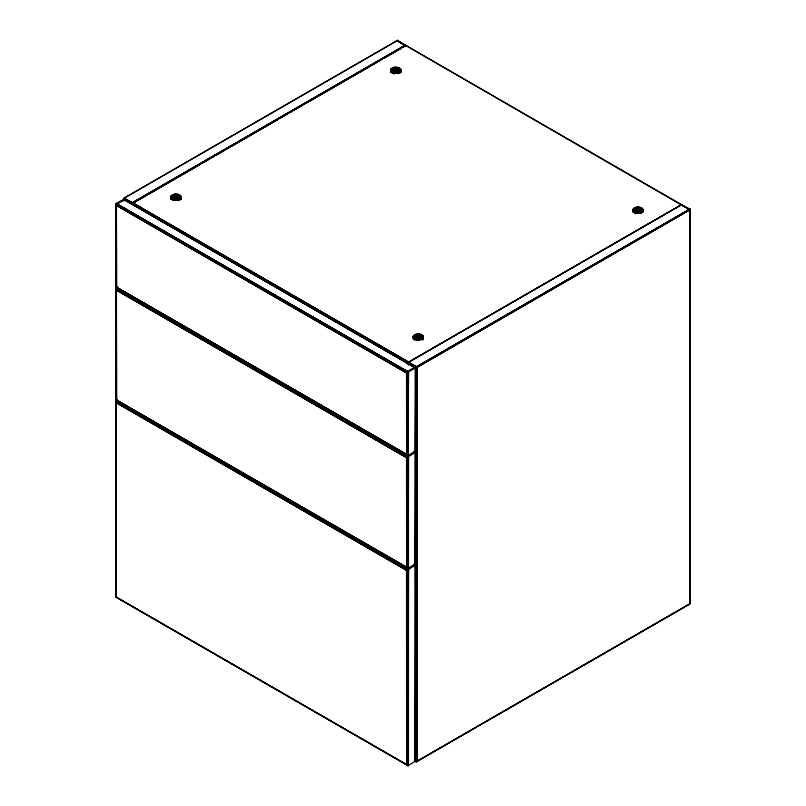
<?xml version="1.0" encoding="UTF-8"?>
<svg xmlns="http://www.w3.org/2000/svg" width="806" height="806" viewBox="0 0 806 806"><rect width="100%" height="100%" fill="white"/><g stroke="black" fill="none" stroke-linecap="round" stroke-linejoin="round"><path stroke-width="1.21" d="M406.516 567.192L408.471 568.22L408.471 456.549L116.155 288.175L116.316 290.029L406.607 457.627M116.004 204.402L407.352 372.604L407.352 455.239L406.516 454.393L408.138 455.521L408.471 371.959L116.155 203.575L116.316 205.439L406.607 373.037M414.344 761.086L415.312 761.66L415.453 565.318L415.715 760.834L408.138 765.7L406.516 764.582L407.352 765.418L407.352 569.993L116.004 401.791L116.155 400.965L408.471 569.348L408.471 765.609L116.316 597.034L116.396 400.723M414.344 563.706L415.312 564.271L415.453 452.519L415.715 563.444L407.352 568.875L406.516 570.376L406.607 764.632L407.352 765.418L406.839 765.126M415.312 761.66L415.564 565.258L414.486 564.764L412.39 566.215L414.486 564.764L415.241 565.016L415.312 761.66L415.695 565.177L414.334 564.835L415.312 565.399M687.941 208.804L689.896 209.933L681.282 204.633L689.805 208.976L689.795 603.754L416.289 761.66L416.289 366.881L689.916 209.086L689.886 209.923L417.165 367.385L417.165 761.257L416.289 761.66L416.45 366.972L689.956 209.157M415.312 564.271L415.312 452.498L414.334 452.035L415.715 452.368L415.312 564.271L415.564 452.458L414.344 452.035L415.312 452.599M407.947 455.501L407.947 372.261L116.074 203.747L115.993 287.037L408.138 455.521L408.471 371.959L408.31 455.491L116.195 286.916M171.043 198.256L171.063 196.201C173.189 192.956 181.713 193.319 180.917 198.054C178.791 201.299 170.268 200.936 171.063 196.201L171.215 199.455M390.819 72.399L390.85 69.316C393.55 65.598 402.627 66.807 400.955 72.651M171.023 198.478L171.063 196.201L171.356 199.052M390.799 71.583L390.85 69.316C389.953 74.283 399.988 74.666 400.955 70.233M394.043 71.16L394.174 67.392C391.474 70.031 395.988 71.472 394.043 73.83L390.93 72.137M132.849 202.89L132.527 203.616L132.909 202.83L408.38 361.864L408.471 364.886L408.672 362.075L417.165 367.385L408.279 362.257L681.977 204.452L408.793 362.106M132.527 203.535L407.987 362.65L681.493 204.744L681.1 204.412M175.184 200.22L175.184 194.175L174.499 200.372L171.376 198.679M394.96 73.326L394.96 67.281L394.628 72.399L391.515 70.596M171.728 197.49L174.842 199.284L175.184 194.175M391.484 70.334L394.587 72.046L394.96 67.281M173.34 197.631L173.643 194.468L172.988 197.621L171.537 198.669L171.376 195.767L172.031 198.044L171.799 195.374L172.323 197.833L172.323 195.012L172.645 197.692L172.947 194.709C170.721 197.621 179.214 200.553 171.698 197.218M393.419 67.573L393.459 70.817L393.419 67.573L392.774 70.737L391.142 72.157L390.85 69.316L390.88 71.754M408.138 455.521L408.138 372.15L116.155 203.575L116.407 286.795L117.374 287.369L116.719 287.45L116.396 203.334L123.761 199.304L415.715 367.778L415.715 450.645L407.352 456.085L406.516 457.576L406.607 567.243L407.352 568.029L407.352 457.204L116.004 288.991M173.985 197.853L174.388 194.286L174.811 198.941M393.761 70.958L394.174 67.392L394.587 72.046M116.407 205.49L117.374 203.898L124.366 199.878L125.172 200.261L123.761 199.304M116.407 402.98L117.384 401.287L116.407 402.879L406.607 570.426M116.407 290.079L117.374 288.498L116.407 290.18L406.516 457.677L415.715 452.368L415.715 563.444M116.427 402.698L116.004 401.791M413.125 336.525C413.397 341.129 422.334 341.23 423.422 336.989C422.132 332.233 411.574 333.08 413.125 338.943M632.912 209.631C633.173 214.235 642.12 214.336 643.208 210.104C641.908 205.349 631.36 206.185 632.912 212.049M405.468 45.398L397.721 40.34L397.026 40.552L405.347 45.247L405.63 45.811L403.463 47.07M689.876 603.865L689.805 208.976L689.996 603.865L416.621 761.68L416.621 367.073M116.477 289.717L117.384 288.488M406.587 457.214L407.493 455.995L406.516 457.677M116.477 402.516L117.384 401.287M407.987 362.65L408.38 361.864M414.344 450.907L415.312 451.481L415.312 368.01L414.344 367.435L414.999 367.355L415.312 367.909L414.475 367.375L407.493 371.395L406.516 373.087L406.607 454.443L407.352 455.239L115.993 287.037L408.471 455.42M408.511 568.965C403.564 573.63 409.488 565.56 406.516 570.477L415.715 565.167L415.715 760.834M407.493 371.395L406.516 372.987L407.493 371.395L406.516 372.987L415.715 367.778L415.312 451.481L415.564 367.868L123.409 199.314M406.516 457.576L407.493 455.995M407.493 568.784L406.516 570.376L409.448 568.29M681.282 204.664L684.536 206.608M397.57 40.3L124.013 198.135L124.013 200.654M397.721 40.34L124.154 198.216L124.215 200.775L124.174 198.085L132.909 203.273L128.275 200.372M132.113 202.81L405.66 44.975L132.194 202.86M132.365 202.961L405.73 45.136M132.557 203.072L405.75 45.338L681.453 204.543M132.738 203.172L132.033 202.769M133.977 202.558L405.72 45.569M133.998 202.649L136.174 201.389M138.34 200.14L145.957 195.747M148.123 194.488L200.281 164.384M202.447 163.124L208.976 159.366M212.23 157.482L214.406 156.223M216.572 154.964L224.189 150.581M227.433 148.697L229.619 147.448M231.785 146.188L278.513 119.217M280.679 117.958L287.208 114.2M290.462 112.306L292.638 111.057M294.805 109.797L302.421 105.415M305.675 103.531L307.852 102.281M310.018 101.022L380.654 60.248M383.908 58.364L386.084 57.105M388.25 55.856L401.297 48.33M115.993 399.826L116.074 288.336L407.947 456.851L407.947 568.301L115.993 399.826L408.471 568.22M416.37 366.921L689.916 209.086L690.007 603.865L416.37 761.69M689.996 209.348L416.712 367.123L416.712 761.65M690.007 209.449L416.803 367.183L416.904 761.529M416.994 367.284L689.966 209.681M115.993 597.216L116.074 401.136L407.947 569.651L407.947 765.69L115.993 597.216L116.266 400.824L408.31 569.439M397.328 40.572L396.854 40.743L402.516 43.846M406.546 567.343L407.352 568.029L406.949 457.425L116.104 289.505M407.493 567.656L407.554 457.083L115.993 288.76M414.475 451.965L415.312 452.498M123.58 199.294L415.312 368.01M406.949 454.987L407.493 454.866L406.839 454.947M115.993 401.549L407.554 569.882L407.554 765.549L406.949 765.166M393.116 70.737L392.734 67.815L392.431 70.797L392.109 68.127L392.109 70.938L391.585 68.48L391.817 71.15L391.162 68.883L391.323 71.774L390.85 69.316L391.001 72.56M414.758 451.904L415.292 452.357M414.758 564.694L415.312 565.298L414.334 564.835M125.192 200.412L124.225 199.948L125.111 200.362M116.407 286.896L117.374 287.369L116.427 287.047M116.407 597.085L117.374 597.548L116.407 596.984M412.531 364.483L417.145 367.304L416.682 366.659M392.421 70.626L394.477 71.714L394.174 67.392L394.285 71.412L392.25 70.263M171.607 196.966L174.69 198.608L174.388 194.286L173.673 197.712L173.643 194.468M129.474 201.057L132.688 202.78M413.73 365.178L416.944 366.891M391.162 71.784L394.285 73.477L391.202 71.694M173.219 200.16L171.144 199.032L173.24 200.13M391.343 71.422L394.477 73.114M171.557 198.306L174.69 200.009L171.607 198.125M171.607 196.886L174.69 198.608L171.587 196.815M172.464 197.158L174.499 198.306L174.388 194.286L174.257 198.054L172.071 196.805M116.195 289.767L406.768 457.536L406.768 567.474M405.64 45.368L689.886 209.923L686.682 207.938M172.212 196.876L174.499 198.306M171.688 197.843L174.811 199.646L171.698 197.762M171.587 198.216L174.69 200.009M132.789 202.951L408.249 361.995M408.189 362.065L124.023 198.145L124.104 200.704M132.627 203.193L408.058 362.317M132.557 203.364L408.007 362.488M408.31 372.05L116.266 203.434L116.407 286.795M116.024 203.938L407.755 372.372L407.352 455.239M115.993 204.16L407.554 372.493L407.554 455.36L407.07 454.997M116.044 204.653L407.151 372.725L407.151 455.078M116.104 204.915L406.949 372.835L406.949 454.896M116.195 205.177L406.768 372.936L406.768 454.685M414.627 450.695L415.564 451.229M414.486 450.816L415.453 451.37M408.31 456.649L116.266 288.034L116.407 399.595L117.374 400.159L116.719 400.25L116.396 287.933M116.155 288.175L408.138 456.75L408.138 568.311L408.471 456.549L408.31 568.29L116.155 399.736L116.155 288.175L116.407 399.595M116.024 288.538L407.755 456.972L407.755 568.25L407.07 567.787M116.044 289.243L407.151 457.314L407.151 567.877M414.486 563.606L415.453 564.16M116.024 401.328L407.755 569.761L407.755 765.629L407.07 765.176M116.044 402.043L407.151 570.114L407.151 765.267M116.104 402.305L406.949 570.225L406.949 765.075M116.195 402.567L406.768 570.326L406.768 764.864M414.486 760.995L415.453 761.549M390.981 72.056L394.043 73.83M171.416 198.588L174.499 200.372M397.076 40.502L402.426 43.826M689.412 209.197L689.886 209.923M405.156 45.086L405.962 45.448M391.162 68.883L391.555 71.432M171.376 195.767L171.769 198.326M171.164 198.367L171.063 196.201L170.922 198.709M415.715 450.645L415.513 367.889M390.709 71.815L390.658 69.769L390.598 72.651M390.698 72.026L390.658 69.769L390.688 72.208M170.872 196.664L170.912 198.911M643.138 209.631L643.138 212.049M642.956 209.177L642.956 211.595M642.644 208.744L642.644 212.371M642.221 208.341L642.221 211.968M641.687 207.988L641.687 212.814M641.072 207.676L641.072 213.721M640.377 207.434L640.377 213.479M639.621 207.253L639.621 213.298M638.836 207.142L638.836 213.187M638.03 207.112L638.03 213.147M637.214 207.142L637.214 213.187M636.428 207.253L636.428 213.298M635.672 207.434L635.672 213.479M634.977 207.676L634.977 213.721M634.362 207.988L634.362 212.814M633.838 208.341L633.838 211.968M633.405 208.744L633.405 212.371M633.103 209.177L633.103 211.595M423.362 336.525L423.422 339.407M423.17 336.062L423.17 338.48M422.858 335.628L422.858 339.255M422.435 335.236L422.435 340.072M421.901 334.873L421.901 339.709M421.286 334.571L421.286 339.407M420.591 334.329L420.591 339.165M419.845 334.147L419.845 340.192M419.049 334.037L419.049 340.082M418.243 333.996L418.243 340.041M417.427 334.037L417.427 340.082M416.642 334.147L416.642 340.192M416.45 366.972L416.45 761.71M415.886 334.329L415.886 340.364M415.201 334.571L415.201 339.407M414.576 334.873L414.576 339.709M414.052 335.236L414.052 340.072M413.629 335.628L413.629 339.255M413.317 336.062L413.317 338.48M408.269 362.247L408.289 364.775M400.894 69.769L400.894 72.187M400.703 69.316L400.703 71.734M400.391 68.883L400.391 72.51M399.967 68.48L399.967 73.316M399.433 68.127L399.433 72.953M398.819 67.815L398.819 72.651M398.124 67.573L398.124 73.618M397.378 67.392L397.378 73.437M396.582 67.281L396.582 73.326M395.776 67.251L395.776 73.286M181.108 196.664L181.108 199.082M180.917 196.201L180.917 199.828M180.604 195.767L180.604 199.394M180.181 195.374L180.181 198.991M179.657 195.012L179.657 199.848M179.033 194.709L179.033 200.754M178.338 194.468L178.338 200.503M177.592 194.286L177.592 200.331M176.796 194.175L176.796 200.22M175.99 194.135L175.99 200.18M116.155 203.575L116.155 286.946M408.471 569.348L408.31 765.67L116.155 597.125L116.155 400.965L408.138 569.54L408.138 765.7L408.471 569.348M117.374 400.159L116.407 399.695L117.374 400.159M394.477 71.714L392.411 70.565L394.477 71.714M394.587 72.752L391.474 70.958L394.587 72.752"/></g></svg>
